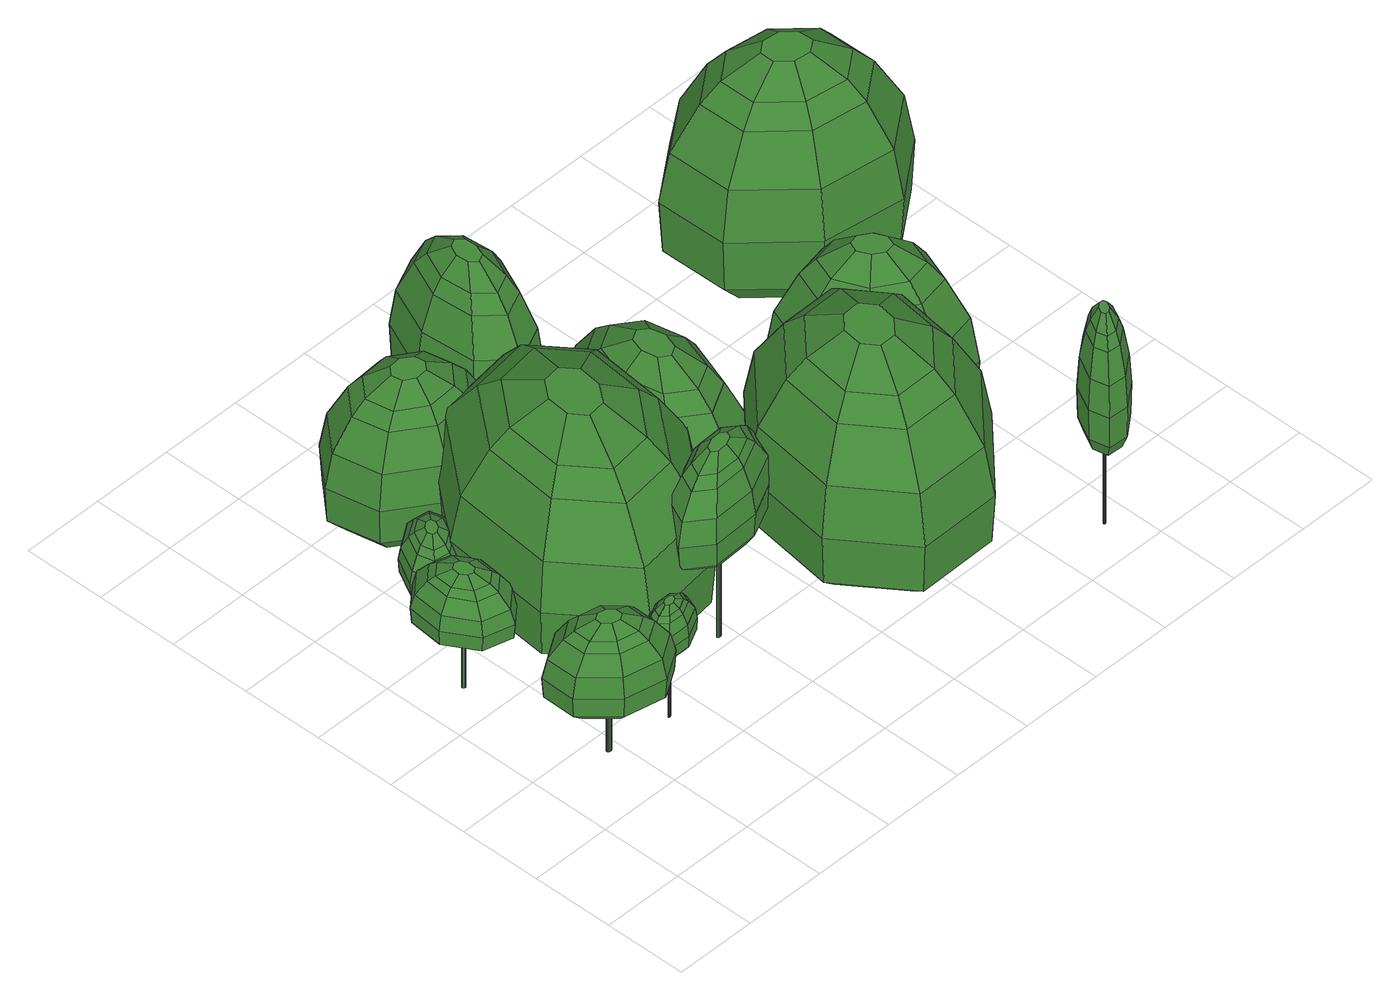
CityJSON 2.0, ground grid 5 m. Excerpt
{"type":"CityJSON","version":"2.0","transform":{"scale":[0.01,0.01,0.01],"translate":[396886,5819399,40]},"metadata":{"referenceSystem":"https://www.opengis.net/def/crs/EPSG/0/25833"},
"CityObjects":{
"tree1":{"type":"SolitaryVegetationObject","attributes":{"h_crown":5.27,"h_trunk":3.84,"X":396889.9,"Y":5819407.46,"Z":40.99,"height":9.11,"crownDiameter":6.16},"geometry":[{"type":"MultiSurface","lod":"2","boundaries":[[[0,1,2,3]],[[1,4,5,2]],[[6,7,8,9]],[[10,11,6,12]],[[13,14,4,1]],[[15,16,17,18]],[[19,18,10,20]],[[16,21,22,17]],[[23,24,16,15]],[[25,13,1,0]],[[14,9,26,4]],[[27,19,20,28]],[[29,30,31,32]],[[8,33,29,34]],[[35,36,37,38]],[[36,39,40,37]],[[38,37,41,42]],[[43,44,39,36]],[[45,46,47,48]],[[11,49,7,6]],[[49,38,42,7]],[[50,51,43,52]],[[7,42,33,8]],[[33,53,30,29]],[[12,6,9,14]],[[4,26,54,5]],[[44,48,27,39]],[[55,45,48,44]],[[42,41,53,33]],[[34,29,32,56]],[[22,35,38,49]],[[57,0,3,58]],[[48,47,19,27]],[[59,50,52,21]],[[60,12,14,13]],[[21,52,35,22]],[[28,20,60,61]],[[40,28,61,62]],[[41,62,63,53]],[[53,63,57,30]],[[30,57,58,31]],[[61,60,13,25]],[[37,40,62,41]],[[46,23,15,47]],[[24,59,21,16]],[[51,55,44,43]],[[63,25,0,57]],[[54,56,32,31,58,3,2,5],[64,65,66,67,68,69,70,71]],[[52,43,36,35]],[[59,24,23,46,45,55,51,50]],[[62,61,25,63]],[[20,10,12,60]],[[71,72,73,64]],[[70,74,72,71]],[[67,75,76,68]],[[66,77,75,67]],[[72,74,78,76,75,77,79,73]],[[64,73,79,65]],[[69,78,74,70]],[[65,79,77,66]],[[68,76,78,69]],[[39,27,28,40]],[[17,22,49,11]],[[9,8,34,26]],[[47,15,18,19]],[[18,17,11,10]],[[26,34,56,54]]]}]},
"tree2":{"type":"SolitaryVegetationObject","attributes":{"h_crown":4.39,"h_trunk":3.67,"X":396888.33,"Y":5819415.96,"Z":40.96,"height":8.06,"crownDiameter":5.37},"geometry":[{"type":"MultiSurface","lod":"2","boundaries":[[[80,81,82,83]],[[84,85,86,87]],[[87,86,88,89]],[[90,91,85,84]],[[92,93,81,80]],[[94,95,93,92]],[[89,88,95,94]],[[93,95,88,86,85,91,82,81]],[[83,82,91,90]],[[96,97,98,99]],[[100,101,102,103]],[[104,105,106,107]],[[108,109,110,111]],[[111,110,112,113]],[[114,115,104,116]],[[117,108,111,97]],[[97,111,113,98]],[[118,119,120,121]],[[122,123,124,125]],[[125,124,126,127]],[[128,107,129,130]],[[116,104,107,128]],[[131,132,133,134]],[[113,112,115,114]],[[106,135,136,137]],[[115,138,105,104]],[[98,113,114,139]],[[112,140,138,115]],[[141,100,103,140]],[[107,106,137,129]],[[142,131,134,143]],[[110,141,140,112]],[[144,99,145,146]],[[147,118,121,109]],[[148,149,150,151]],[[138,152,153,105]],[[109,121,141,110]],[[105,153,135,106]],[[154,96,99,144]],[[140,103,152,138]],[[145,139,123,122]],[[134,133,96,154]],[[120,143,101,100]],[[152,155,156,153]],[[102,144,146,155]],[[130,129,137,136,151,150,127,126],[80,83,90,84,87,89,94,92]],[[147,157,158,132,131,142,119,118]],[[156,159,149,148]],[[132,158,117,133]],[[135,148,151,136]],[[121,120,100,141]],[[119,142,143,120]],[[149,125,127,150]],[[103,102,155,152]],[[157,147,109,108]],[[146,145,122,159]],[[101,154,144,102]],[[155,146,159,156]],[[99,98,139,145]],[[153,156,148,135]],[[159,122,125,149]],[[139,114,116,123]],[[123,116,128,124]],[[133,117,97,96]],[[143,134,154,101]],[[158,157,108,117]],[[124,128,130,126]]]}]},
"tree3":{"type":"SolitaryVegetationObject","attributes":{"h_crown":3.01,"h_trunk":4.87,"X":396893.87,"Y":5819407.06,"Z":40.89,"height":7.88,"crownDiameter":3.08},"geometry":[{"type":"MultiSurface","lod":"2","boundaries":[[[160,161,162,163]],[[164,160,163,165]],[[166,167,168,169]],[[170,171,172,173]],[[174,175,176,177]],[[178,165,179,180]],[[181,182,161,160]],[[171,174,177,172]],[[183,184,178,185]],[[172,177,181,186]],[[187,188,174,171]],[[163,162,189,190]],[[186,181,160,164]],[[165,163,190,179]],[[185,178,180,191]],[[192,193,194,195]],[[196,187,171,170]],[[197,198,188,187]],[[198,199,200,188]],[[169,168,201,193]],[[184,164,165,178]],[[195,194,202,203]],[[204,205,206,207]],[[199,198,197,208,209,210,211,212]],[[190,189,213,214,215,191,180,179],[216,217,218,219,220,221,222,223]],[[224,225,184,183]],[[193,201,224,194]],[[203,202,226,227]],[[194,224,183,202]],[[202,183,185,226]],[[211,210,166,205]],[[208,197,187,196]],[[173,172,186,225]],[[227,226,215,214]],[[221,228,229,222]],[[222,229,230,223]],[[220,231,228,221]],[[219,232,231,220]],[[230,229,228,231,232,233,234,235]],[[223,230,235,216]],[[218,233,232,219]],[[217,234,233,218]],[[216,235,234,217]],[[188,200,175,174]],[[236,195,203,237]],[[162,238,213,189]],[[226,185,191,215]],[[200,204,207,175]],[[210,209,167,166]],[[199,212,204,200]],[[239,192,195,236]],[[225,186,164,184]],[[237,203,227,238]],[[175,207,239,176]],[[205,166,169,206]],[[209,208,196,167]],[[167,196,170,168]],[[201,173,225,224]],[[168,170,173,201]],[[177,176,182,181]],[[206,169,193,192]],[[212,211,205,204]],[[161,237,238,162]],[[182,236,237,161]],[[176,239,236,182]],[[238,227,214,213]],[[207,206,192,239]]]}]},
"tree4":{"type":"SolitaryVegetationObject","attributes":{"h_crown":3.49,"h_trunk":3.41,"X":396890.33,"Y":5819420.07,"Z":40.94,"height":6.9,"crownDiameter":4.39},"geometry":[{"type":"MultiSurface","lod":"2","boundaries":[[[240,241,242,243]],[[244,245,246,247]],[[247,246,248,249]],[[250,251,245,244]],[[252,253,241,240]],[[254,255,253,252]],[[249,248,255,254]],[[253,255,248,246,245,251,242,241]],[[243,242,251,250]],[[256,257,258,259]],[[260,261,262,263]],[[264,265,266,267]],[[268,269,270,271]],[[271,270,272,273]],[[274,275,264,276]],[[277,268,271,257]],[[257,271,273,258]],[[278,279,280,281]],[[282,283,284,285]],[[285,284,286,287]],[[288,267,289,290]],[[276,264,267,288]],[[291,292,293,294]],[[273,272,275,274]],[[266,295,296,297]],[[275,298,265,264]],[[258,273,274,299]],[[272,300,298,275]],[[301,260,263,300]],[[267,266,297,289]],[[302,291,294,303]],[[270,301,300,272]],[[304,259,305,306]],[[307,278,281,269]],[[308,309,310,311]],[[298,312,313,265]],[[269,281,301,270]],[[265,313,295,266]],[[314,256,259,304]],[[300,263,312,298]],[[305,299,283,282]],[[294,293,256,314]],[[280,303,261,260]],[[312,315,316,313]],[[262,304,306,315]],[[290,289,297,296,311,310,287,286],[240,243,250,244,247,249,254,252]],[[307,317,318,292,291,302,279,278]],[[316,319,309,308]],[[292,318,277,293]],[[295,308,311,296]],[[281,280,260,301]],[[279,302,303,280]],[[309,285,287,310]],[[263,262,315,312]],[[317,307,269,268]],[[306,305,282,319]],[[261,314,304,262]],[[315,306,319,316]],[[259,258,299,305]],[[313,316,308,295]],[[319,282,285,309]],[[299,274,276,283]],[[283,276,288,284]],[[293,277,257,256]],[[303,294,314,261]],[[318,317,268,277]],[[284,288,290,286]]]}]},
"tree5":{"type":"SolitaryVegetationObject","attributes":{"h_crown":12.13,"h_trunk":2.04,"X":396896.77,"Y":5819416.4,"Z":40.92,"height":14.17,"crownDiameter":16.14},"geometry":[{"type":"MultiSurface","lod":"2","boundaries":[[[320,321,322,323,324,325,326,327]],[[328,325,324,329]],[[330,326,325,328]],[[331,327,326,330]],[[329,324,323,332]],[[333,322,321,334]],[[335,320,327,331]],[[334,321,320,335]],[[332,323,322,333]],[[336,337,338,339]],[[340,341,342,343]],[[344,340,343,345]],[[339,338,346,347]],[[348,349,340,344]],[[343,342,350,351]],[[345,343,351,352]],[[353,354,355,356]],[[357,353,356,337]],[[352,351,353,357]],[[358,359,360,361]],[[356,355,359,358]],[[337,356,358,338]],[[362,344,345,363]],[[364,336,339,365]],[[363,345,352,366]],[[338,358,361,346]],[[366,352,357,367]],[[368,369,370,371]],[[370,367,336,364]],[[372,348,344,362]],[[371,370,364,373]],[[373,364,365,374]],[[349,375,341,340]],[[365,339,347,376]],[[377,378,379,380]],[[381,373,374,382]],[[383,371,373,381]],[[382,374,384,385]],[[380,379,369,368]],[[375,349,348,372,386,387,388,389]],[[390,368,371,383]],[[374,365,376,384]],[[387,386,378,377]],[[350,391,392,354]],[[369,366,367,370]],[[386,372,362,378]],[[378,362,363,379]],[[342,393,391,350]],[[341,394,393,342]],[[379,363,366,369]],[[375,389,394,341]],[[354,392,395,355]],[[396,380,368,390]],[[397,377,380,396]],[[392,383,381,395]],[[367,357,337,336]],[[395,381,382,398]],[[391,390,383,392]],[[351,350,354,353]],[[359,398,399,360]],[[398,382,385,399]],[[355,395,398,359]],[[393,396,390,391]],[[389,388,397,394]],[[361,360,399,385,384,376,347,346],[331,330,328,329,332,333,334,335]],[[388,387,377,397]],[[394,397,396,393]]]}]},
"tree6":{"type":"SolitaryVegetationObject","attributes":{"h_crown":9.47,"h_trunk":1.31,"X":396894.8,"Y":5819425.91,"Z":41.14,"height":10.78,"crownDiameter":8.97},"geometry":[{"type":"MultiSurface","lod":"2","boundaries":[[[400,401,402,403,404,405,406,407]],[[408,405,404,409]],[[410,406,405,408]],[[411,407,406,410]],[[409,404,403,412]],[[413,402,401,414]],[[415,400,407,411]],[[414,401,400,415]],[[412,403,402,413]],[[416,417,418,419]],[[420,421,422,423]],[[424,420,423,425]],[[419,418,426,427]],[[428,429,420,424]],[[423,422,430,431]],[[425,423,431,432]],[[433,434,435,436]],[[437,433,436,417]],[[432,431,433,437]],[[438,439,440,441]],[[436,435,439,438]],[[417,436,438,418]],[[442,424,425,443]],[[444,416,419,445]],[[443,425,432,446]],[[418,438,441,426]],[[446,432,437,447]],[[448,449,450,451]],[[450,447,416,444]],[[452,428,424,442]],[[451,450,444,453]],[[453,444,445,454]],[[429,455,421,420]],[[445,419,427,456]],[[457,458,459,460]],[[461,453,454,462]],[[463,451,453,461]],[[462,454,464,465]],[[460,459,449,448]],[[455,429,428,452,466,467,468,469]],[[470,448,451,463]],[[454,445,456,464]],[[467,466,458,457]],[[430,471,472,434]],[[449,446,447,450]],[[466,452,442,458]],[[458,442,443,459]],[[422,473,471,430]],[[421,474,473,422]],[[459,443,446,449]],[[455,469,474,421]],[[434,472,475,435]],[[476,460,448,470]],[[477,457,460,476]],[[472,463,461,475]],[[447,437,417,416]],[[475,461,462,478]],[[471,470,463,472]],[[431,430,434,433]],[[439,478,479,440]],[[478,462,465,479]],[[435,475,478,439]],[[473,476,470,471]],[[469,468,477,474]],[[441,440,479,465,464,456,427,426],[411,410,408,409,412,413,414,415]],[[468,467,457,477]],[[474,477,476,473]]]}]},
"tree7":{"type":"SolitaryVegetationObject","attributes":{"h_crown":6.28,"h_trunk":6.89,"X":396899.92,"Y":5819409.4,"Z":40.84,"height":13.17,"crownDiameter":6.18},"geometry":[{"type":"MultiSurface","lod":"2","boundaries":[[[480,481,482,483]],[[484,485,486,487]],[[487,486,488,489]],[[490,491,485,484]],[[492,493,481,480]],[[494,495,493,492]],[[489,488,495,494]],[[493,495,488,486,485,491,482,481]],[[483,482,491,490]],[[496,497,498,499]],[[500,501,502,503]],[[504,505,506,507]],[[508,509,510,511]],[[511,510,512,513]],[[514,515,504,516]],[[517,508,511,497]],[[497,511,513,498]],[[518,519,520,521]],[[522,523,524,525]],[[525,524,526,527]],[[528,507,529,530]],[[516,504,507,528]],[[531,532,533,534]],[[513,512,515,514]],[[506,535,536,537]],[[515,538,505,504]],[[498,513,514,539]],[[512,540,538,515]],[[541,500,503,540]],[[507,506,537,529]],[[542,531,534,543]],[[510,541,540,512]],[[544,499,545,546]],[[547,518,521,509]],[[548,549,550,551]],[[538,552,553,505]],[[509,521,541,510]],[[505,553,535,506]],[[554,496,499,544]],[[540,503,552,538]],[[545,539,523,522]],[[534,533,496,554]],[[520,543,501,500]],[[552,555,556,553]],[[502,544,546,555]],[[530,529,537,536,551,550,527,526],[480,483,490,484,487,489,494,492]],[[547,557,558,532,531,542,519,518]],[[556,559,549,548]],[[532,558,517,533]],[[535,548,551,536]],[[521,520,500,541]],[[519,542,543,520]],[[549,525,527,550]],[[503,502,555,552]],[[557,547,509,508]],[[546,545,522,559]],[[501,554,544,502]],[[555,546,559,556]],[[499,498,539,545]],[[553,556,548,535]],[[559,522,525,549]],[[539,514,516,523]],[[523,516,528,524]],[[533,517,497,496]],[[543,534,554,501]],[[558,557,508,517]],[[524,528,530,526]]]}]},
"tree8":{"type":"SolitaryVegetationObject","attributes":{"h_crown":10.57,"h_trunk":1.48,"X":396903.85,"Y":5819417.62,"Z":40.82,"height":12.05,"crownDiameter":10.38},"geometry":[{"type":"MultiSurface","lod":"2","boundaries":[[[560,561,562,563,564,565,566,567]],[[568,565,564,569]],[[570,566,565,568]],[[571,567,566,570]],[[569,564,563,572]],[[573,562,561,574]],[[575,560,567,571]],[[574,561,560,575]],[[572,563,562,573]],[[576,577,578,579]],[[580,581,582,583]],[[584,580,583,585]],[[579,578,586,587]],[[588,589,580,584]],[[583,582,590,591]],[[585,583,591,592]],[[593,594,595,596]],[[597,593,596,577]],[[592,591,593,597]],[[598,599,600,601]],[[596,595,599,598]],[[577,596,598,578]],[[602,584,585,603]],[[604,576,579,605]],[[603,585,592,606]],[[578,598,601,586]],[[606,592,597,607]],[[608,609,610,611]],[[610,607,576,604]],[[612,588,584,602]],[[611,610,604,613]],[[613,604,605,614]],[[589,615,581,580]],[[605,579,587,616]],[[617,618,619,620]],[[621,613,614,622]],[[623,611,613,621]],[[622,614,624,625]],[[620,619,609,608]],[[615,589,588,612,626,627,628,629]],[[630,608,611,623]],[[614,605,616,624]],[[627,626,618,617]],[[590,631,632,594]],[[609,606,607,610]],[[626,612,602,618]],[[618,602,603,619]],[[582,633,631,590]],[[581,634,633,582]],[[619,603,606,609]],[[615,629,634,581]],[[594,632,635,595]],[[636,620,608,630]],[[637,617,620,636]],[[632,623,621,635]],[[607,597,577,576]],[[635,621,622,638]],[[631,630,623,632]],[[591,590,594,593]],[[599,638,639,600]],[[638,622,625,639]],[[595,635,638,599]],[[633,636,630,631]],[[629,628,637,634]],[[601,600,639,625,624,616,587,586],[571,570,568,569,572,573,574,575]],[[628,627,617,637]],[[634,637,636,633]]]}]},
"tree9":{"type":"SolitaryVegetationObject","attributes":{"h_crown":13.79,"h_trunk":3.16,"X":396908.39,"Y":5819407.1,"Z":40.84,"height":16.95,"crownDiameter":14.6},"geometry":[{"type":"MultiSurface","lod":"2","boundaries":[[[640,641,642,643]],[[644,645,646,647]],[[648,649,650,651]],[[652,653,654,655]],[[656,657,653,652]],[[658,659,657,656]],[[660,661,662,663]],[[664,665,666,667]],[[650,668,669,670]],[[662,671,672,673]],[[670,669,661,660]],[[674,651,675,676]],[[643,642,677,645]],[[654,678,641,640]],[[649,679,668,650]],[[680,655,681,682]],[[681,640,643,683]],[[676,675,684,678]],[[655,654,640,681]],[[659,685,674,657]],[[645,677,686,646]],[[683,643,645,644]],[[653,676,678,654]],[[687,656,652,688]],[[673,672,689,690]],[[691,680,682,671]],[[690,689,692,693]],[[682,681,683,694]],[[669,695,691,661]],[[696,687,688,695]],[[688,652,655,680]],[[695,688,680,691]],[[697,644,647,698]],[[694,683,644,697]],[[668,696,695,669]],[[699,700,687,696]],[[701,673,690,665]],[[672,694,697,689]],[[671,682,694,672]],[[689,697,698,692]],[[651,650,670,675]],[[675,670,660,684]],[[665,690,693,666]],[[678,684,702,641]],[[700,658,656,687]],[[663,662,673,701]],[[702,663,701,703]],[[661,691,671,662]],[[642,703,664,677]],[[703,701,665,664]],[[641,702,703,642]],[[677,664,667,686]],[[679,699,696,668]],[[684,660,663,702]],[[658,700,699,679,649,648,685,659]],[[657,674,676,653]],[[698,647,646,686,667,666,693,692],[704,705,706,707,708,709,710,711]],[[685,648,651,674]],[[706,712,713,707]],[[705,714,712,706]],[[708,715,716,709]],[[704,717,714,705]],[[710,718,719,711]],[[719,718,716,715,713,712,714,717]],[[711,719,717,704]],[[709,716,718,710]],[[707,713,715,708]]]}]},
"tree10":{"type":"SolitaryVegetationObject","attributes":{"h_crown":10.85,"h_trunk":1.02,"X":396902.49,"Y":5819429.22,"Z":40.81,"height":11.87,"crownDiameter":8.09},"geometry":[{"type":"MultiSurface","lod":"2","boundaries":[[[720,721,722,723,724,725,726,727]],[[728,725,724,729]],[[730,726,725,728]],[[731,727,726,730]],[[729,724,723,732]],[[733,722,721,734]],[[735,720,727,731]],[[734,721,720,735]],[[732,723,722,733]],[[736,737,738,739]],[[740,741,742,743]],[[744,740,743,745]],[[739,738,746,747]],[[748,749,740,744]],[[743,742,750,751]],[[745,743,751,752]],[[753,754,755,756]],[[757,753,756,737]],[[752,751,753,757]],[[758,759,760,761]],[[756,755,759,758]],[[737,756,758,738]],[[762,744,745,763]],[[764,736,739,765]],[[763,745,752,766]],[[738,758,761,746]],[[766,752,757,767]],[[768,769,770,771]],[[770,767,736,764]],[[772,748,744,762]],[[771,770,764,773]],[[773,764,765,774]],[[749,775,741,740]],[[765,739,747,776]],[[777,778,779,780]],[[781,773,774,782]],[[783,771,773,781]],[[782,774,784,785]],[[780,779,769,768]],[[775,749,748,772,786,787,788,789]],[[790,768,771,783]],[[774,765,776,784]],[[787,786,778,777]],[[750,791,792,754]],[[769,766,767,770]],[[786,772,762,778]],[[778,762,763,779]],[[742,793,791,750]],[[741,794,793,742]],[[779,763,766,769]],[[775,789,794,741]],[[754,792,795,755]],[[796,780,768,790]],[[797,777,780,796]],[[792,783,781,795]],[[767,757,737,736]],[[795,781,782,798]],[[791,790,783,792]],[[751,750,754,753]],[[759,798,799,760]],[[798,782,785,799]],[[755,795,798,759]],[[793,796,790,791]],[[789,788,797,794]],[[761,760,799,785,784,776,747,746],[731,730,728,729,732,733,734,735]],[[788,787,777,797]],[[794,797,796,793]]]}]},
"tree11":{"type":"SolitaryVegetationObject","attributes":{"h_crown":12.14,"h_trunk":4.02,"X":396913.64,"Y":5819411.92,"Z":40.53,"height":16.16,"crownDiameter":9.31},"geometry":[{"type":"MultiSurface","lod":"2","boundaries":[[[800,801,802,803]],[[804,805,806,807]],[[808,809,810,811]],[[812,813,814,815]],[[816,817,813,812]],[[818,819,817,816]],[[820,821,822,823]],[[824,825,826,827]],[[810,828,829,830]],[[822,831,832,833]],[[830,829,821,820]],[[834,811,835,836]],[[803,802,837,805]],[[814,838,801,800]],[[809,839,828,810]],[[840,815,841,842]],[[841,800,803,843]],[[836,835,844,838]],[[815,814,800,841]],[[819,845,834,817]],[[805,837,846,806]],[[843,803,805,804]],[[813,836,838,814]],[[847,816,812,848]],[[833,832,849,850]],[[851,840,842,831]],[[850,849,852,853]],[[842,841,843,854]],[[829,855,851,821]],[[856,847,848,855]],[[848,812,815,840]],[[855,848,840,851]],[[857,804,807,858]],[[854,843,804,857]],[[828,856,855,829]],[[859,860,847,856]],[[861,833,850,825]],[[832,854,857,849]],[[831,842,854,832]],[[849,857,858,852]],[[811,810,830,835]],[[835,830,820,844]],[[825,850,853,826]],[[838,844,862,801]],[[860,818,816,847]],[[823,822,833,861]],[[862,823,861,863]],[[821,851,831,822]],[[802,863,824,837]],[[863,861,825,824]],[[801,862,863,802]],[[837,824,827,846]],[[839,859,856,828]],[[844,820,823,862]],[[818,860,859,839,809,808,845,819]],[[817,834,836,813]],[[858,807,806,846,827,826,853,852],[864,865,866,867,868,869,870,871]],[[845,808,811,834]],[[866,872,873,867]],[[865,874,872,866]],[[868,875,876,869]],[[864,877,874,865]],[[870,878,879,871]],[[879,878,876,875,873,872,874,877]],[[871,879,877,864]],[[869,876,878,870]],[[867,873,875,868]]]}]},
"tree12":{"type":"SolitaryVegetationObject","attributes":{"h_crown":9.04,"h_trunk":5.61,"X":396919.51,"Y":5819401.5,"Z":40.43,"height":14.65,"crownDiameter":3.86},"geometry":[{"type":"MultiSurface","lod":"2","boundaries":[[[880,881,882,883]],[[881,884,885,882]],[[886,887,888,889]],[[890,891,886,892]],[[893,894,884,881]],[[895,896,897,898]],[[899,898,890,900]],[[896,901,902,897]],[[903,904,896,895]],[[905,893,881,880]],[[894,889,906,884]],[[907,899,900,908]],[[909,910,911,912]],[[888,913,909,914]],[[915,916,917,918]],[[916,919,920,917]],[[918,917,921,922]],[[923,924,919,916]],[[925,926,927,928]],[[891,929,887,886]],[[929,918,922,887]],[[930,931,923,932]],[[887,922,913,888]],[[913,933,910,909]],[[892,886,889,894]],[[884,906,934,885]],[[924,928,907,919]],[[935,925,928,924]],[[922,921,933,913]],[[914,909,912,936]],[[902,915,918,929]],[[937,880,883,938]],[[928,927,899,907]],[[939,930,932,901]],[[940,892,894,893]],[[901,932,915,902]],[[908,900,940,941]],[[920,908,941,942]],[[921,942,943,933]],[[933,943,937,910]],[[910,937,938,911]],[[941,940,893,905]],[[917,920,942,921]],[[926,903,895,927]],[[904,939,901,896]],[[931,935,924,923]],[[943,905,880,937]],[[934,936,912,911,938,883,882,885],[944,945,946,947,948,949,950,951]],[[932,923,916,915]],[[939,904,903,926,925,935,931,930]],[[942,941,905,943]],[[900,890,892,940]],[[951,952,953,944]],[[950,954,952,951]],[[947,955,956,948]],[[946,957,955,947]],[[952,954,958,956,955,957,959,953]],[[944,953,959,945]],[[949,958,954,950]],[[945,959,957,946]],[[948,956,958,949]],[[919,907,908,920]],[[897,902,929,891]],[[889,888,914,906]],[[927,895,898,899]],[[898,897,891,890]],[[906,914,936,934]]]}]},
"tree13":{"type":"SolitaryVegetationObject","attributes":{"h_crown":14.58,"h_trunk":1.13,"X":396921.25,"Y":5819425.02,"Z":40.93,"height":15.71,"crownDiameter":12.29},"geometry":[{"type":"MultiSurface","lod":"2","boundaries":[[[960,961,962,963,964,965,966,967]],[[968,965,964,969]],[[970,966,965,968]],[[971,967,966,970]],[[969,964,963,972]],[[973,962,961,974]],[[975,960,967,971]],[[974,961,960,975]],[[972,963,962,973]],[[976,977,978,979]],[[980,981,982,983]],[[984,980,983,985]],[[979,978,986,987]],[[988,989,980,984]],[[983,982,990,991]],[[985,983,991,992]],[[993,994,995,996]],[[997,993,996,977]],[[992,991,993,997]],[[998,999,1000,1001]],[[996,995,999,998]],[[977,996,998,978]],[[1002,984,985,1003]],[[1004,976,979,1005]],[[1003,985,992,1006]],[[978,998,1001,986]],[[1006,992,997,1007]],[[1008,1009,1010,1011]],[[1010,1007,976,1004]],[[1012,988,984,1002]],[[1011,1010,1004,1013]],[[1013,1004,1005,1014]],[[989,1015,981,980]],[[1005,979,987,1016]],[[1017,1018,1019,1020]],[[1021,1013,1014,1022]],[[1023,1011,1013,1021]],[[1022,1014,1024,1025]],[[1020,1019,1009,1008]],[[1015,989,988,1012,1026,1027,1028,1029]],[[1030,1008,1011,1023]],[[1014,1005,1016,1024]],[[1027,1026,1018,1017]],[[990,1031,1032,994]],[[1009,1006,1007,1010]],[[1026,1012,1002,1018]],[[1018,1002,1003,1019]],[[982,1033,1031,990]],[[981,1034,1033,982]],[[1019,1003,1006,1009]],[[1015,1029,1034,981]],[[994,1032,1035,995]],[[1036,1020,1008,1030]],[[1037,1017,1020,1036]],[[1032,1023,1021,1035]],[[1007,997,977,976]],[[1035,1021,1022,1038]],[[1031,1030,1023,1032]],[[991,990,994,993]],[[999,1038,1039,1000]],[[1038,1022,1025,1039]],[[995,1035,1038,999]],[[1033,1036,1030,1031]],[[1029,1028,1037,1034]],[[1001,1000,1039,1025,1024,1016,987,986],[971,970,968,969,972,973,974,975]],[[1028,1027,1017,1037]],[[1034,1037,1036,1033]]]}]}
},
"vertices":[
[486,1017,490],[618,878,490],[461,856,463],[420,900,463],[616,719,490],[461,806,463],[514,561,682],[260,614,682],[264,621,554],[510,569,554],[670,689,806],[504,584,806],[696,674,682],[689,887,554],[687,679,554],[548,757,961],[454,698,961],[475,651,915],[598,729,915],[600,875,915],[672,885,806],[323,726,961],[301,688,915],[453,811,1010],[415,788,1010],[516,1071,554],[482,635,490],[479,1004,915],[509,1059,806],[162,814,490],[164,973,490],[319,886,463],[319,836,463],[91,805,554],[294,675,490],[180,817,915],[182,963,915],[110,1003,806],[108,807,806],[305,1041,915],[276,1108,806],[84,1018,682],[82,803,682],[232,935,961],[326,994,961],[417,893,1010],[453,855,1010],[550,868,961],[457,966,961],[271,633,806],[327,837,1010],[327,881,1010],[230,824,961],[93,1013,554],[419,780,463],[365,904,1010],[360,792,463],[298,1057,490],[361,912,463],[363,799,1010],[698,889,682],[520,1078,682],[266,1131,682],[270,1123,554],[385,857,463],[378,853,463],[378,844,463],[385,837,463],[395,835,463],[402,839,463],[402,848,463],[395,855,463],[395,855,99],[385,857,99],[402,848,99],[385,837,99],[395,835,99],[378,844,99],[402,839,99],[378,853,99],
[238,1706,499],[238,1706,96],[230,1708,96],[230,1708,499],[224,1694,499],[224,1694,96],[228,1686,96],[228,1686,499],[236,1684,96],[236,1684,499],[225,1703,499],[225,1703,96],[242,1698,499],[242,1698,96],[241,1689,499],[241,1689,96],[376,1580,832],[277,1497,832],[292,1429,751],[426,1541,751],[189,1895,832],[314,1861,832],[341,1918,751],[174,1963,751],[7,1646,566],[29,1860,566],[78,1821,518],[61,1658,518],[172,1570,866],[113,1669,866],[75,1661,832],[152,1531,832],[20,1649,751],[125,1474,751],[115,1453,660],[1,1644,660],[118,1460,566],[267,1545,866],[190,1731,902],[220,1756,902],[199,1847,866],[124,1784,866],[437,1532,566],[296,1413,566],[281,1481,518],[388,1571,518],[248,1629,499],[282,1657,499],[146,1517,518],[179,1684,499],[206,1640,499],[281,1707,902],[276,1661,902],[342,1608,866],[353,1723,866],[185,1911,518],[218,1763,499],[184,1735,499],[23,1865,660],[298,1405,660],[40,1851,751],[90,1812,832],[257,1746,902],[294,1822,866],[446,1743,751],[443,1527,660],[465,1748,660],[185,1685,902],[320,1875,518],[405,1734,518],[287,1708,499],[260,1752,499],[168,1987,660],[170,1979,566],[391,1731,832],[351,1939,660],[348,1932,566],[209,1646,902],[246,1636,902],[459,1746,566],
[935,760,614],[812,698,614],[806,724,577],[900,771,577],[971,849,614],[927,839,577],[708,830,849],[773,863,849],[769,882,822],[683,838,822],[866,881,822],[916,836,822],[960,847,759],[893,907,759],[891,774,822],[805,730,822],[811,704,759],[927,763,759],[872,887,577],[831,816,562],[814,831,562],[939,759,688],[813,695,688],[762,914,614],[899,913,614],[768,888,577],[976,851,688],[885,829,849],[866,782,849],[793,780,562],[822,795,562],[781,832,562],[614,765,759],[647,849,759],[635,853,688],[598,761,688],[847,863,849],[826,815,877],[818,796,877],[792,783,877],[801,749,849],[763,908,759],[639,852,614],[603,763,614],[727,749,849],[689,783,849],[658,776,822],[708,731,822],[811,829,877],[782,829,877],[756,816,877],[748,797,877],[763,783,877],[760,781,562],[743,796,562],[752,817,562],[781,808,562],[779,804,562],[782,802,562],[788,802,562],[793,804,562],[795,808,562],[792,810,562],[786,810,562],[761,917,688],[902,916,688],[674,841,577],[647,773,577],[795,808,89],[792,810,89],[786,810,89],[793,804,89],[788,802,89],[782,802,89],[779,804,89],[781,808,89],[672,696,688],[675,699,614],[702,725,577],[681,705,759],
[442,2109,439],[442,2109,94],[440,2115,94],[440,2115,439],[428,2112,439],[428,2112,94],[424,2105,94],[424,2105,439],[426,2099,94],[426,2099,439],[435,2116,439],[435,2116,94],[438,2102,439],[438,2102,94],[431,2098,439],[431,2098,94],[405,1956,724],[309,1971,724],[266,1924,655],[395,1904,655],[557,2243,724],[581,2148,724],[632,2162,655],[600,2290,655],[312,2217,496],[473,2322,496],[463,2271,455],[341,2191,455],[321,2076,753],[369,2166,753],[348,2185,724],[285,2066,724],[319,2211,655],[234,2052,655],[216,2047,577],[309,2221,577],[223,2048,496],[339,2004,753],[441,2152,784],[470,2148,784],[527,2210,753],[454,2222,753],[393,1892,496],[256,1914,496],[298,1960,455],[403,1943,455],[391,2061,439],[424,2056,439],[273,2062,455],[404,2133,439],[383,2093,439],[458,2084,784],[425,2062,784],[412,1992,753],[497,2048,753],[568,2254,455],[475,2153,439],[442,2158,439],[474,2328,577],[251,1908,577],[471,2310,655],[461,2258,724],[477,2119,784],[545,2138,753],[547,2003,655],[392,1886,577],[557,1993,577],[408,2130,784],[593,2152,455],[525,2023,455],[462,2081,439],[483,2121,439],[615,2306,577],[610,2300,496],[518,2029,724],[650,2167,577],[643,2166,496],[389,2095,784],[396,2066,784],[554,1997,496],
[1102,1730,92],[1085,1708,92],[1063,1705,92],[1049,1723,92],[1052,1750,92],[1069,1772,92],[1091,1775,92],[1105,1757,92],[1069,1772,234],[1052,1750,234],[1091,1775,234],[1105,1757,234],[1049,1723,234],[1063,1705,234],[1085,1708,234],[1102,1730,234],[1260,967,445],[730,897,445],[813,1098,295],[1217,1152,295],[717,1516,1394],[753,1873,1394],[651,1915,1288],[603,1445,1288],[892,1290,1394],[833,1148,1288],[994,1539,234],[1121,1556,234],[1004,1562,1509],[935,1652,1509],[505,1976,1032],[440,1344,1032],[749,944,1032],[382,1308,744],[452,1997,744],[471,1990,445],[403,1321,445],[719,872,744],[564,1421,295],[615,1930,295],[932,1800,234],[916,1640,234],[1175,1328,1394],[1206,1197,1288],[1683,1490,445],[1539,1550,295],[1250,1011,1032],[1266,944,744],[1714,2136,1032],[1649,1504,1032],[1702,1483,744],[1772,2172,744],[1116,1577,1509],[1751,2159,445],[1590,2059,295],[949,1793,1509],[1222,1680,234],[1437,1964,1394],[1401,1607,1394],[1503,1565,1288],[1551,2035,1288],[1424,2583,445],[1341,2382,295],[1435,2608,744],[1238,1840,234],[1160,1941,234],[1205,1687,1509],[1219,1828,1509],[1150,1918,1509],[1038,1903,1509],[1405,2536,1032],[904,2469,1032],[888,2536,744],[948,2283,1288],[979,2152,1394],[894,2513,445],[1321,2332,1288],[1262,2190,1394],[937,2328,295],[1033,1924,234],
[884,2707,114],[896,2699,114],[899,2686,114],[890,2676,114],[876,2675,114],[864,2683,114],[861,2696,114],[870,2706,114],[864,2683,222],[876,2675,222],[861,2696,222],[870,2706,222],[890,2676,222],[899,2686,222],[896,2699,222],[884,2707,222],[1277,2874,383],[1339,2568,383],[1229,2598,268],[1182,2831,268],[1014,2500,1105],[825,2487,1105],[808,2423,1024],[1057,2440,1024],[1125,2625,1105],[1202,2605,1024],[989,2662,222],[975,2735,222],[977,2665,1192],[933,2616,1192],[783,2330,829],[1118,2354,829],[1313,2575,829],[1139,2323,610],[775,2297,610],[778,2309,383],[1132,2334,383],[1352,2565,610],[1072,2419,268],[802,2400,268],[856,2600,222],[940,2606,222],[1092,2789,1105],[1159,2820,1024],[982,3073,383],[958,2982,268],[1254,2864,829],[1289,2880,610],[642,3028,829],[977,3052,829],[985,3085,610],[621,3059,610],[964,2730,1192],[628,3048,383],[688,2963,268],[858,2610,1192],[904,2782,222],[746,2882,1105],[935,2895,1105],[952,2959,1024],[703,2942,1024],[421,2814,383],[531,2784,268],[408,2817,610],[820,2776,222],[771,2720,222],[902,2772,1192],[827,2766,1192],[783,2717,1192],[796,2652,1192],[447,2807,829],[506,2518,829],[471,2502,610],[601,2562,1024],[668,2593,1105],[483,2508,383],[558,2777,1024],[635,2757,1105],[578,2551,268],[785,2647,222],
[1405,1037,742],[1405,1037,84],[1408,1044,84],[1408,1044,742],[1390,1048,742],[1390,1048,84],[1379,1043,84],[1379,1043,742],[1376,1036,84],[1376,1036,742],[1402,1049,742],[1402,1049,84],[1394,1032,742],[1394,1032,84],[1382,1031,742],[1382,1031,84],[1225,894,1287],[1121,971,1287],[1028,947,1155],[1168,843,1155],[1663,1109,1287],[1608,992,1287],[1683,975,1155],[1756,1133,1155],[1342,1236,852],[1629,1248,852],[1573,1199,774],[1354,1189,774],[1228,1077,1342],[1365,1145,1342],[1357,1178,1287],[1176,1088,1287],[1345,1225,1155],[1101,1105,1155],[1075,1111,1006],[1340,1242,1006],[1084,1109,852],[1186,987,1342],[1442,1084,1401],[1473,1061,1401],[1598,1093,1342],[1519,1151,1342],[1155,832,852],[1006,942,852],[1098,965,774],[1211,881,774],[1300,1017,742],[1335,990,742],[1157,1093,774],[1380,1087,742],[1319,1056,742],[1403,999,1401],[1342,996,1401],[1265,929,1342],[1419,935,1342],[1686,1115,774],[1484,1063,742],[1449,1090,742],[1636,1255,1006],[995,939,1006],[1616,1237,1155],[1559,1186,1287],[1457,1025,1401],[1556,1003,1342],[1439,855,1155],[1148,825,1006],[1444,838,1006],[1381,1081,1401],[1627,987,774],[1430,891,774],[1404,993,742],[1465,1024,742],[1789,1141,1006],[1778,1138,852],[1427,902,1287],[1709,969,1006],[1700,971,852],[1327,1055,1401],[1311,1019,1401],[1442,844,852],
[1801,1861,82],[1796,1844,82],[1783,1837,82],[1772,1845,82],[1769,1863,82],[1774,1880,82],[1787,1887,82],[1798,1879,82],[1774,1880,202],[1769,1863,202],[1787,1887,202],[1798,1879,202],[1772,1845,202],[1783,1837,202],[1796,1844,202],[1801,1861,202],[2041,1416,382],[1748,1255,382],[1757,1400,254],[1980,1522,254],[1620,1642,1190],[1572,1875,1190],[1505,1879,1099],[1568,1573,1099],[1765,1538,1190],[1759,1436,1099],[1776,1717,202],[1846,1756,202],[1777,1734,1287],[1720,1775,1287],[1408,1885,882],[1494,1473,882],[1750,1289,882],[1467,1438,637],[1374,1887,637],[1386,1886,382],[1477,1450,382],[1747,1237,637],[1550,1548,254],[1481,1881,254],[1690,1868,202],[1711,1764,202],[1922,1624,1190],[1965,1548,1099],[2184,1838,382],[2089,1843,254],[2027,1441,882],[2049,1402,637],[2076,2251,882],[2162,1839,882],[2196,1837,637],[2103,2286,637],[1839,1768,1287],[2093,2274,382],[2020,2176,254],[1701,1867,1287],[1880,1856,202],[1950,2082,1190],[1998,1849,1190],[2065,1845,1099],[2002,2151,1099],[1822,2469,382],[1813,2324,254],[1823,2487,637],[1859,1960,202],[1794,2007,202],[1869,1857,1287],[1850,1949,1287],[1793,1990,1287],[1731,1956,1287],[1820,2435,882],[1543,2283,882],[1521,2322,637],[1605,2176,1099],[1648,2100,1190],[1529,2308,382],[1811,2288,1099],[1805,2186,1190],[1590,2202,254],[1724,1968,202],
[2083,1527,966],[2599,1536,966],[2589,1515,648],[2087,1506,648],[1809,1023,488],[2124,1340,488],[2203,976,423],[2104,877,423],[2375,873,1779],[2358,751,1779],[2540,660,1657],[2584,970,1657],[1843,1007,1544],[2133,1299,1544],[2096,1467,1272],[1706,1074,1272],[1938,960,1657],[2158,1182,1657],[2120,869,1779],[2207,957,1779],[2772,546,1272],[2382,153,1272],[2395,93,966],[2820,521,966],[2731,1039,488],[2669,597,488],[2374,743,423],[2393,882,423],[2320,438,1657],[2345,321,1544],[2635,613,1544],[1879,84,966],[1889,105,648],[2391,114,648],[2426,1186,1657],[2693,1021,1544],[2485,1305,1544],[2505,1347,488],[2569,1475,1272],[2271,663,1779],[1629,527,1272],[1658,1099,966],[1573,501,966],[1675,1090,648],[2849,1093,1272],[2313,958,1779],[2322,978,423],[1894,650,1657],[1785,599,1544],[1973,273,488],[2354,280,488],[1909,145,1272],[2156,642,423],[2275,644,423],[1593,510,648],[1993,315,1544],[2052,434,1657],[1747,581,488],[2085,738,423],[2165,662,1779],[2103,747,1779],[2803,530,648],[2905,1119,966],[2885,1110,648],[2266,822,423],[2253,839,423],[2233,839,423],[2216,822,423],[2212,798,423],[2225,781,423],[2245,781,423],[2262,798,423],[2233,839,84],[2216,822,84],[2253,839,84],[2212,798,84],[2225,781,84],[2266,822,84],[2245,781,84],[2262,798,84],
[1661,3020,81],[1655,3007,81],[1646,3002,81],[1638,3009,81],[1637,3024,81],[1643,3037,81],[1652,3042,81],[1660,3035,81],[1643,3037,200],[1637,3024,200],[1652,3042,200],[1660,3035,200],[1638,3009,200],[1646,3002,200],[1655,3007,200],[1661,3020,200],[1798,2647,377],[1566,2542,377],[1586,2656,251],[1763,2736,251],[1507,2860,1172],[1492,3049,1172],[1443,3058,1083],[1462,2809,1083],[1605,2766,1172],[1591,2685,1083],[1629,2907,200],[1685,2932,200],[1632,2921,1268],[1593,2958,1268],[1372,3070,869],[1398,2735,869],[1571,2569,869],[1375,2709,628],[1346,3074,628],[1355,3073,377],[1383,2718,377],[1564,2527,628],[1446,2791,251],[1425,3061,251],[1579,3034,200],[1585,2950,200],[1729,2822,1172],[1754,2758,1083],[1943,2971,377],[1873,2983,251],[1790,2668,869],[1803,2635,628],[1900,3309,869],[1926,2974,869],[1952,2970,628],[1923,3335,628],[1680,2943,1268],[1915,3326,377],[1852,3253,251],[1587,3033,1268],[1719,3010,200],[1791,3184,1172],[1806,2995,1172],[1855,2986,1083],[1836,3235,1083],[1732,3502,377],[1712,3388,251],[1734,3517,628],[1713,3094,200],[1669,3137,200],[1711,3011,1268],[1705,3086,1268],[1666,3123,1268],[1618,3101,1268],[1727,3475,869],[1508,3376,869],[1495,3409,628],[1544,3286,1083],[1569,3222,1172],[1500,3397,377],[1707,3359,1083],[1693,3278,1172],[1535,3308,251],[1613,3112,200],
[2306,1399,894],[2414,1700,894],[2424,1688,591],[2319,1396,591],[2543,1103,438],[2425,1371,438],[2658,1317,376],[2695,1233,376],[2757,1388,1669],[2825,1344,1669],[2919,1425,1553],[2745,1535,1553],[2560,1117,1445],[2451,1365,1445],[2344,1390,1186],[2490,1057,1186],[2609,1159,1553],[2526,1347,1553],[2703,1240,1669],[2670,1314,1669],[3038,1527,1186],[3184,1194,1186],[3222,1185,894],[3063,1548,894],[2737,1639,438],[2985,1481,438],[2833,1351,376],[2756,1401,376],[3002,1237,1553],[3077,1219,1445],[2968,1467,1445],[3114,884,894],[3104,896,591],[3209,1188,591],[2583,1503,1553],[2739,1612,1445],[2526,1570,1445],[2505,1593,438],[2443,1665,1186],[2858,1270,1669],[2797,862,1186],[2465,1036,894],[2800,823,894],[2474,1043,591],[2731,1722,1186],[2692,1375,1669],[2683,1386,376],[2783,1049,1553],[2789,972,1445],[3023,991,438],[3103,1213,438],[3085,919,1186],[2845,1198,376],[2870,1267,376],[2799,836,591],[3002,1014,1445],[2945,1081,1553],[2791,945,438],[2772,1183,376],[2836,1209,1669],[2771,1196,1669],[3054,1541,591],[2728,1761,894],[2729,1748,591],[2763,1311,376],[2750,1308,376],[2746,1296,376],[2752,1282,376],[2765,1273,376],[2778,1276,376],[2782,1288,376],[2776,1302,376],[2746,1296,53],[2752,1282,53],[2750,1308,53],[2765,1273,53],[2778,1276,53],[2763,1311,53],[2782,1288,53],[2776,1302,53],
[3429,184,671],[3322,104,671],[3342,204,629],[3375,229,629],[3232,109,671],[3314,206,629],[3163,178,981],[3246,339,981],[3249,336,775],[3169,180,775],[3204,76,1179],[3179,184,1179],[3190,60,981],[3313,58,775],[3195,65,775],[3268,151,1429],[3254,213,1429],[3223,201,1355],[3242,120,1355],[3324,116,1355],[3315,69,1179],[3297,296,1429],[3279,310,1355],[3318,211,1508],[3313,235,1508],[3453,164,775],[3212,197,671],[3423,190,1355],[3447,169,1179],[3380,396,671],[3470,391,671],[3388,294,629],[3360,296,629],[3389,442,775],[3273,316,671],[3378,384,1355],[3460,380,1355],[3498,424,1179],[3387,431,1179],[3479,299,1355],[3523,316,1179],[3512,440,981],[3390,447,981],[3434,349,1429],[3448,287,1429],[3372,232,1508],[3343,210,1508],[3331,148,1429],[3405,204,1429],[3255,331,1179],[3359,290,1508],[3384,289,1508],[3371,352,1429],[3507,435,775],[3308,233,629],[3389,265,1508],[3327,271,629],[3490,303,671],[3394,267,629],[3330,268,1508],[3312,53,981],[3456,161,981],[3539,322,981],[3533,320,775],[3359,253,629],[3357,258,629],[3353,258,629],[3347,254,629],[3343,247,629],[3345,242,629],[3349,242,629],[3355,246,629],[3355,246,43],[3359,253,43],[3349,242,43],[3347,254,43],[3343,247,43],[3353,258,43],[3345,242,43],[3357,258,43],
[3535,2622,93],[3549,2607,93],[3549,2590,93],[3535,2580,93],[3515,2582,93],[3501,2597,93],[3501,2614,93],[3515,2624,93],[3501,2597,250],[3515,2582,250],[3501,2614,250],[3515,2624,250],[3535,2580,250],[3549,2590,250],[3549,2607,250],[3535,2622,250],[4111,2732,485],[4116,2308,485],[3975,2378,318],[3971,2701,318],[3658,2311,1537],[3398,2347,1537],[3358,2266,1419],[3700,2219,1419],[3840,2445,1537],[3940,2396,1419],[3666,2532,250],[3665,2633,250],[3649,2540,1664],[3578,2487,1664],[3301,2151,1135],[3761,2087,1135],[4083,2325,1135],[3782,2040,816],[3280,2110,816],[3287,2124,485],[3774,2056,485],[4133,2299,816],[3715,2186,318],[3344,2238,318],[3468,2488,250],[3585,2472,250],[3838,2672,1537],[3936,2694,1419],[3763,3080,485],[3706,2966,318],[4078,2725,1135],[4128,2736,816],[3289,3117,1135],[3749,3053,1135],[3770,3094,816],[3268,3164,816],[3648,2629,1664],[3276,3148,485],[3335,3018,318],[3475,2501,1664],[3582,2716,250],[3392,2893,1537],[3652,2857,1537],[3692,2938,1419],[3350,2985,1419],[2934,2896,485],[3075,2826,318],[2917,2905,816],[3465,2732,250],[3384,2672,250],[3575,2703,1664],[3472,2717,1664],[3401,2664,1664],[3402,2575,1664],[2967,2879,1135],[2972,2479,1135],[2922,2468,816],[3114,2510,1419],[3212,2532,1537],[2939,2472,485],[3110,2808,1419],[3210,2759,1537],[3079,2503,318],[3385,2571,250]
]}
